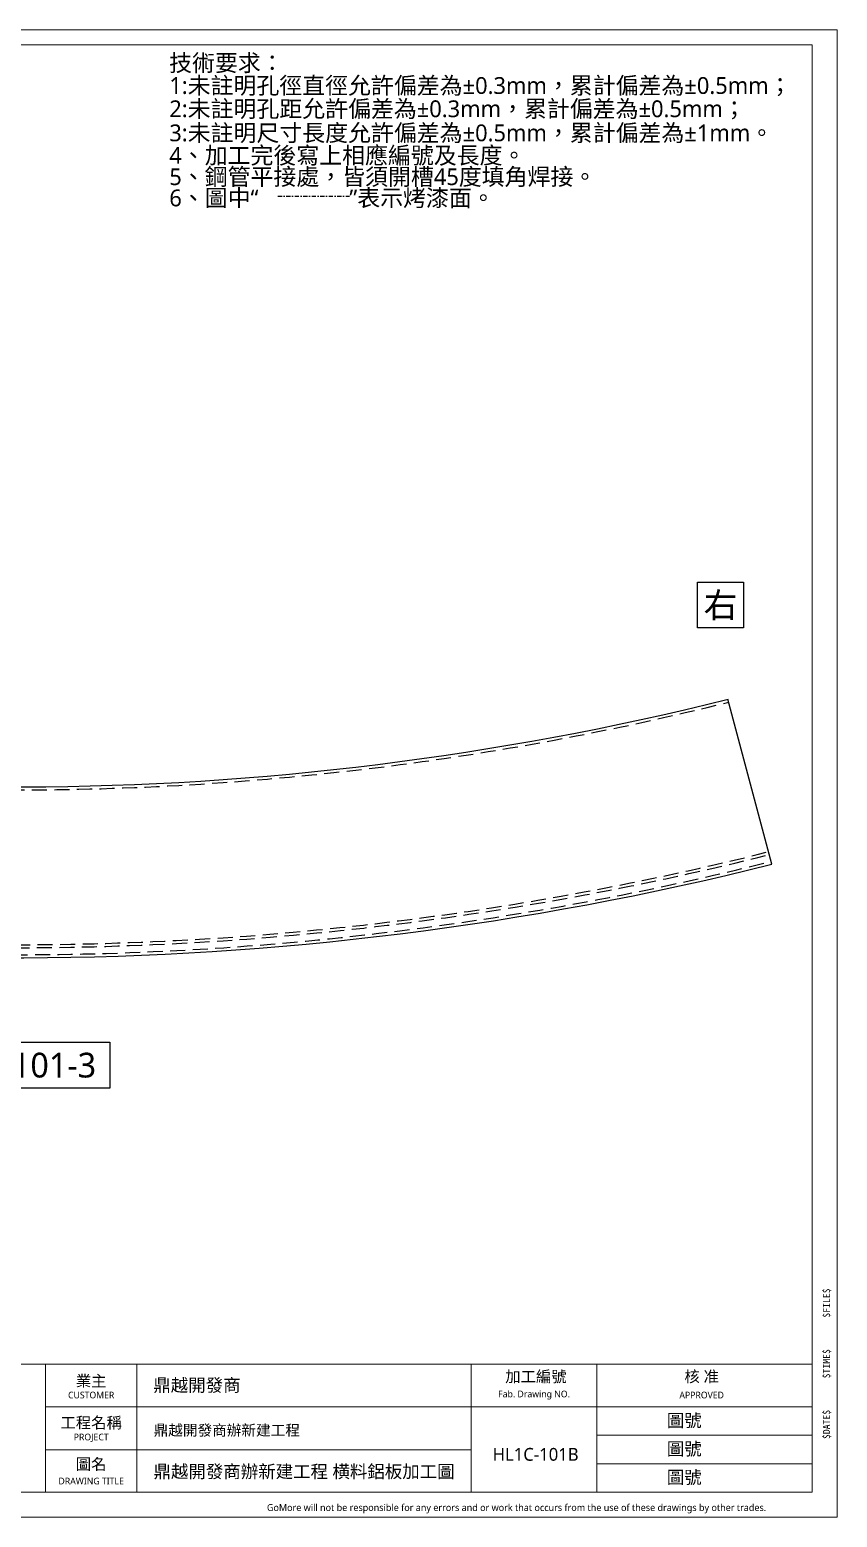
# Model space of a CAD drawing. Extents: x -3378 to 102197, y -3799 to 48702.
# Drawn here: x 14012 to 14818, y -2507 to -1022 of the extents above; entities that cross this region are included whole.
import ezdxf
from ezdxf.enums import TextEntityAlignment as Align

# ---------------------------------------------------------------- set-up
doc = ezdxf.new("R2010")
doc.units = 0
doc.set_wipeout_variables(frame=1)
doc.linetypes.add('DASHDOT', pattern=[1, 0.5, -0.25, 0, -0.25])
doc.linetypes.add('HIDDEN', pattern=[0.375, 0.25, -0.125])
for name, color, linetype in [('GM_ANNO_LABL', 4, 'Continuous'), ('GM_ANNO_TEXT', 7, 'Continuous'), ('噴塗面', 6, 'DASHDOT'), ('金屬面材 METAL PANEL', 2, 'Continuous'), ('隱藏線 HIDDEN', 8, 'HIDDEN')]:
    doc.layers.add(name, color=color, linetype=linetype)
doc.layers.add('GM_CNST', color=171, linetype='Continuous', lineweight=5, plot=False)
doc.styles.add('GM', font='')
doc.styles.get('GM').set_extended_font_data('Microsoft JhengHei')

# ---------------------------------------------------------------- blocks, each defined once
blk = doc.blocks.new('*U1311')
blk.add_wipeout([(-7.05, 1.6), (7.05, 1.6), (7.05, -1.6), (-7.05, -1.6)])
blk.add_lwpolyline([(-7.05, 1.6), (7.05, 1.6), (7.05, -1.6), (-7.05, -1.6)], close=True)
at = {"layer": 'GM_ANNO_TEXT', "ltscale": 0.3, "style": 'GM', "flags": 8}
blk.add_attdef('01', text='', height=1.73, dxfattribs=at).set_placement((0, 0), align=Align.MIDDLE_CENTER)
blk = doc.blocks.new('TK')
at = {"lineweight": 0}
for p, q in [((261.93, 5), (261.93, 30.55)), ((280.12, 5), (280.12, 30.55)), ((346.92, 5), (346.92, 30.55)), ((372, 5), (372, 30.55)), ((261.93, 22.04), (415, 22.04)), ((372, 16.36), (415, 16.36)), ((261.93, 13.43), (346.92, 13.43)), ((372, 10.68), (415, 10.68))]:
    blk.add_line(p, q, dxfattribs=at)
at = {"lineweight": 0, "flags": 128}
blk.add_lwpolyline([(3, 30.55), (415, 30.55)], dxfattribs=at)
at = {"lineweight": 0}
blk.add_3dface([(3, 5), (415, 5), (415, 294), (3, 294)], dxfattribs=at)
at = {"layer": 'GM_CNST'}
blk.add_lwpolyline([(3, 294), (415, 294), (415, 30.55), (3, 30.55)], close=True, dxfattribs=at)
at = {"layer": 'GM_CNST', "linetype": 'Continuous', "lineweight": 0}
blk.add_3dface([(420, 0), (0, 0), (0, 297), (420, 297)], dxfattribs=at)
at = {"style": 'GM'}
blk.add_text('鼎越開發商辦新建工程 ', height=2.1429, dxfattribs=at).set_placement((283.49, 16.31))
at = {"layer": 'GM_ANNO_TEXT', "linetype": 'Continuous', "lineweight": 13, "char_height": 1.4309, "rotation": 90, "line_spacing_factor": 0.725792, "style": 'GM'}
for s, insert, attachment_point in [('\\f細明體|b0|i0|c136|p54;$FILE$', (417.96, 39.85), 4), ('\\f細明體|b0|i0|c136|p54;$TIME$', (417.96, 30.65), 5), ('\\f細明體|b0|i0|c136|p54;$DATE$', (417.96, 21.45), 6)]:
    blk.add_mtext(s, dxfattribs=dict(at, insert=insert, attachment_point=attachment_point))
at = {"layer": 'GM_ANNO_TEXT', "linetype": 'Continuous', "char_height": 2.249, "attachment_point": 5, "line_spacing_factor": 0.725792, "style": 'GM'}
for s, insert in [('業主', (271.03, 27.09)), (' 加工編號', (359.46, 27.97)), ('核 准', (392.93, 27.97)), ('工程名稱', (271.03, 18.76)), ('圖名', (271.03, 10.48))]:
    blk.add_mtext(s, dxfattribs=dict(at, insert=insert))
at = {"layer": 'GM_ANNO_TEXT', "attachment_point": 5, "style": 'GM'}
for s, insert, char_height in [('CUSTOMER', (271.03, 24.39), 1.329), ('Fab. Drawing NO.', (359.46, 24.39), 1.3287), ('APPROVED', (392.93, 24.39), 1.329), ('PROJECT', (271.03, 15.84), 1.329), ('DRAWING TITLE', (271.03, 7.22), 1.3287)]:
    blk.add_mtext(s, dxfattribs=dict(at, insert=insert, char_height=char_height))
at = {"layer": 'GM_ANNO_TEXT', "linetype": 'Continuous', "lineweight": 0, "insert": (405.81, 1.7), "char_height": 1.37984, "attachment_point": 6, "line_spacing_factor": 0.725792, "style": 'GM'}
blk.add_mtext('GoMore will not be responsible for any errors and or work that occurs from the use of these drawings by other trades.', dxfattribs=at)
at = {"layer": 'GM_ANNO_TEXT', "style": 'GM'}
for tag, p in [('業主', (283.43, 26.37)), ('圖名', (283.48, 9.14))]:
    blk.add_attdef(tag, text='', height=2.56, dxfattribs=at).set_placement(p, align=Align.MIDDLE_LEFT)
for tag, p in [('繪圖者', (109.3, 23.05)), ('比例尺', (166.71, 23.04)), ('設計者', (109.3, 9.56)), ('單位', (138.49, 9.62)), ('日期', (166.62, 9.45))]:
    blk.add_attdef(tag, text='', height=2.56, dxfattribs=at).set_placement(p, align=Align.CENTER)
for p in [(389.45, 19.37), (389.45, 13.69), (359.78, 12.56), (389.45, 8.01)]:
    blk.add_attdef('加工編號', text='', height=2.56, dxfattribs=at).set_placement(p, align=Align.MIDDLE)
blk = doc.blocks.new('技術要求')
at = {"layer": '噴塗面', "linetype": 'DASHDOT', "ltscale": 10}
blk.add_line((149.9, -180.1), (235.2, -180.1), dxfattribs=at)
at = {"layer": 'GM_ANNO_TEXT', "style": 'GM'}
for s, p in [('技術要求：', (20.5, -31.6, 0)), ('1:未註明孔徑直徑允許偏差為±0.3mm，累計偏差為±0.5mm；', (20.7, -58.5)), ('2:未註明孔距允許偏差為±0.3mm，累計偏差為±0.5mm；', (20.7, -86.2)), ('3:未註明尺寸長度允許偏差為±0.5mm，累計偏差為±1mm。', (20.7, -114.9)), ('4、加工完後寫上相應編號及長度。', (20.7, -141.7)), ('5、鋼管平接處，皆須開槽45度填角焊接。', (20.7, -167.1))]:
    blk.add_text(s, height=20, dxfattribs=at).set_placement(p)
at = {"layer": 'GM_ANNO_TEXT', "color": 0, "style": 'GM'}
blk.add_text('6、圖中“                ”表示烤漆面。', height=20, dxfattribs=at).set_placement((20.7, -192.4))
blk = doc.blocks.new('*U1289')
blk.add_wipeout([(-1.6, 1.6), (1.6, 1.6), (1.6, -1.6), (-1.6, -1.6)])
blk.add_lwpolyline([(-1.6, 1.6), (1.6, 1.6), (1.6, -1.6), (-1.6, -1.6)], close=True)
at = {"layer": 'GM_ANNO_TEXT', "ltscale": 0.3, "style": 'GM', "flags": 8}
blk.add_attdef('01', text='', height=1.73, dxfattribs=at).set_placement((0, 0), align=Align.MIDDLE_CENTER)

msp = doc.modelspace()

# ---------------------------------------------------------------- linework, layer by layer
at = {"layer": '金屬面材 METAL PANEL'}
msp.add_line((14753.144, -1855.146), (14709.04, -1690.424), dxfattribs=at)
for radius, start, end in [(2946.931, 256.370734, 284.001718), (3117.431, 256.314611, 284.050668)]:
    msp.add_arc((13996.294, 1169.016), radius, start, end, dxfattribs=at)
at = {"layer": '隱藏線 HIDDEN', "linetype": 'HIDDEN', "ltscale": 60}
for radius, start, end in [(2949.931, 256.365192, 284.001718), (3114.431, 256.314611, 284.050668), (3107.431, 256.317732, 284.047647), (3104.431, 256.318673, 284.046737)]:
    msp.add_arc((13996.294, 1169.016), radius, start, end, dxfattribs=at)

# ---------------------------------------------------------------- block references
at = {"xscale": 0.8383694623929405, "yscale": 0.8383694623929405, "zscale": 0.8383694623929405}
msp.add_blockref('技術要求', (14134.105, -1036.983), dxfattribs=at)
at = {"layer": 'GM_ANNO_LABL', "ltscale": 0.3, "xscale": 14.28571431275816, "yscale": 14.28571431275816, "zscale": 14.28571431275816}
msp.add_blockref('*U1311', (13991.458, -2055.623), dxfattribs=at).add_auto_attribs({'01': 'HL1C-101-3'})

# ---------------------------------------------------------------- next in the draw order: block references
ref = msp.add_blockref('TK', (12718.305, -2506.983), dxfattribs=dict(xscale=5, yscale=5, zscale=5))
ref.add_attrib('加工編號', '圖號', dxfattribs={"layer": 'GM_ANNO_TEXT', "height": 12.7763, "style": 'GM'}).set_placement((14665.573, -2466.922), align=Align.MIDDLE)
ref.add_attrib('加工編號', '圖號', dxfattribs={"layer": 'GM_ANNO_TEXT', "height": 12.7763, "style": 'GM'}).set_placement((14665.573, -2438.531), align=Align.MIDDLE)
ref.add_attrib('加工編號', '圖號', dxfattribs={"layer": 'GM_ANNO_TEXT', "height": 12.7763, "style": 'GM'}).set_placement((14665.573, -2410.139), align=Align.MIDDLE)
ref.add_attrib('圖名', '鼎越開發商辦新建工程 横料鋁板加工圖', dxfattribs={"layer": 'GM_ANNO_TEXT', "height": 12.77634, "style": 'GM'}).set_placement((14135.684, -2461.291), align=Align.MIDDLE_LEFT)
ref.add_attrib('加工編號', 'HL1C-101B', dxfattribs={"layer": 'GM_ANNO_TEXT', "height": 12.7763, "style": 'GM'}).set_placement((14517.188, -2444.18), align=Align.MIDDLE)
ref.add_attrib('業主', '鼎越開發商', dxfattribs={"layer": 'GM_ANNO_TEXT', "height": 12.7763, "style": 'GM'}).set_placement((14135.472, -2375.129), align=Align.MIDDLE_LEFT)

# ---------------------------------------------------------------- next in the draw order: block references
msp.add_blockref('*U1289', (14701.77, -1596.33), dxfattribs=at).add_auto_attribs({'01': '右'})

doc.saveas('drawing.dxf')
